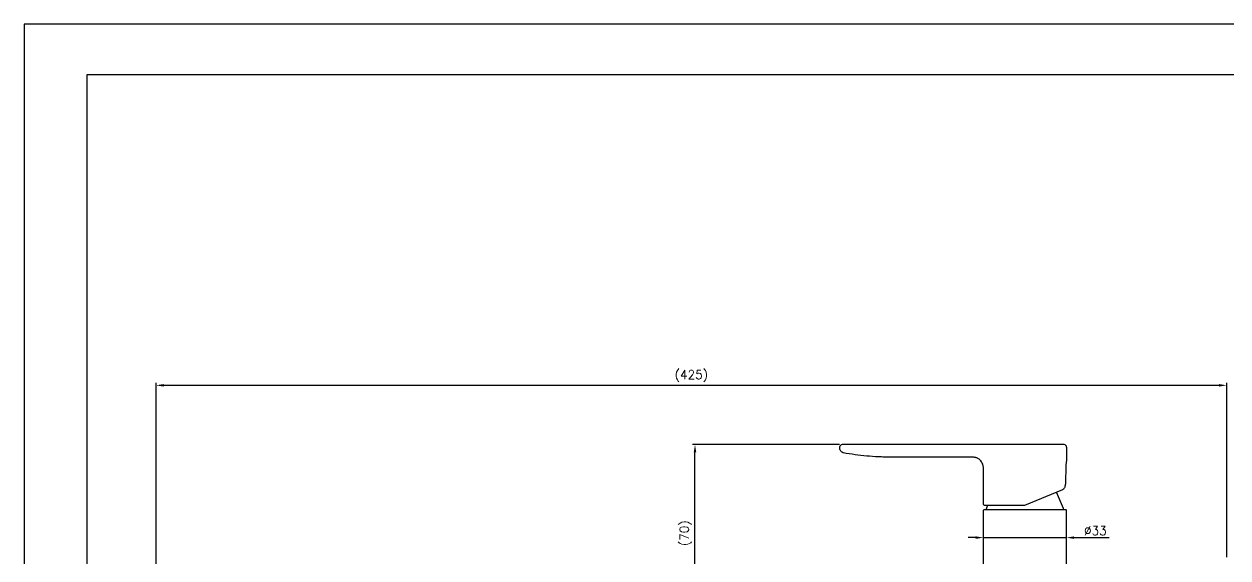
# Model space of a CAD drawing. Extents: x 26147 to 26988, y -4570 to -3976.
# Drawn here: x 26146.6 to 26624.1, y -4188 to -3976.2 of the extents above; entities that cross this region are included whole.
import ezdxf

# ---------------------------------------------------------------- set-up
doc = ezdxf.new("R2010")
doc.units = 0
doc.header["$LTSCALE"] = 7
doc.header["$MEASUREMENT"] = 0
doc.layers.get('0').update_dxf_attribs({"color": 2, "linetype": 'CONTINUOUS'})
for name, color, linetype in [('BODY_R3_211213SHAPE', 7, 'CONTINUOUS'), ('DIM', 2, 'CONTINUOUS'), ('DWG', 7, 'CONTINUOUS'), ('LEVER_R1_211203SHAPE', 7, 'CONTINUOUS'), ('TXT', 4, 'CONTINUOUS')]:
    doc.layers.add(name, color=color, linetype=linetype)
doc.styles.add('GHS', font='romans', dxfattribs={"bigfont": 'ghs'})

# ---------------------------------------------------------------- blocks, each defined once
blk = doc.blocks.new('BORDER')
for p, q in [((1, 1), (0, 1)), ((0, 1), (0, 0))]:
    blk.add_line(p, q)

msp = doc.modelspace()

# ---------------------------------------------------------------- linework, layer by layer
at = {"layer": 'BODY_R3_211213SHAPE', "color": 7, "linetype": 'Continuous'}
for p, q in [((26527.4, -4168.73), (26527.1, -4169.03)), ((26527.1, -4194.33), (26527.1, -4169.03)), ((26559.8, -4168.73), (26560.1, -4169.03)), ((26560.1, -4194.33), (26560.1, -4169.03))]:
    msp.add_line(p, q, dxfattribs=at)
at = {"layer": 'DIM', "ltscale": 0.6}
for p, q in [((26198.98, -4290.68), (26198.98, -4118.52)), ((26620.6, -4119.52), (26201.98, -4119.52)), ((26623.6, -4187.63), (26623.6, -4118.52)), ((26470.1, -4143.03), (26411.72, -4143.03)), ((26412.72, -4210.33), (26412.72, -4146.03)), ((26524.1, -4179.93), (26521.1, -4179.93)), ((26527.1, -4179.93), (26560.1, -4179.93)), ((26563.1, -4179.93), (26576.93, -4179.93))]:
    msp.add_line(p, q, dxfattribs=at)
for points in [[(26201.98, -4119.02), (26201.98, -4120.02), (26198.98, -4119.52)], [(26620.6, -4119.02), (26620.6, -4120.02), (26623.6, -4119.52)], [(26412.22, -4146.03), (26413.22, -4146.03), (26412.72, -4143.03)], [(26524.1, -4179.43), (26524.1, -4180.43), (26527.1, -4179.93)], [(26563.1, -4179.43), (26563.1, -4180.43), (26560.1, -4179.93)]]:
    msp.add_solid(points, dxfattribs=at)
at = {"layer": 'DWG'}
for p, q in [((26556.15, -4161.83), (26556.04, -4161.88)), ((26558.9, -4168.31), (26556.05, -4161.91)), ((26527.4, -4167.03), (26543.59, -4167.03)), ((26528.28, -4168.31), (26528.84, -4167.03)), ((26527.4, -4168.73), (26559.8, -4168.73))]:
    msp.add_line(p, q, dxfattribs=at)
for centre, start, end in [((26555.78, -4162.03), 24, 30.6838), ((26528.55, -4168.43), 156, 270), ((26558.63, -4168.43), 270, 24)]:
    msp.add_arc(centre, 0.3, start, end, dxfattribs=at)
at = {"layer": 'LEVER_R1_211203SHAPE', "color": 7, "linetype": 'Continuous'}
for p, q in [((26470.1, -4144.03), (26470.1, -4144.53)), ((26559.1, -4143.03), (26471.1, -4143.03)), ((26560.1, -4144.03), (26560.1, -4149.23)), ((26560.1, -4149.23), (26560.09, -4149.29)), ((26559.76, -4152.36), (26559.7, -4157.39)), ((26543.59, -4167.03), (26558.64, -4160.8))]:
    msp.add_line(p, q, dxfattribs=at)
for points in [[(26560.09, -4149.31), (26560.07, -4149.38), (26560.05, -4149.48), (26560.03, -4149.62), (26559.99, -4149.8), (26559.96, -4150.01), (26559.92, -4150.26), (26559.88, -4150.53), (26559.85, -4150.83), (26559.82, -4151.15), (26559.79, -4151.49), (26559.77, -4151.83), (26559.76, -4152.18), (26559.76, -4152.36)], [(26559.7, -4157.39), (26559.7, -4157.58), (26559.68, -4157.92), (26559.66, -4158.28), (26559.63, -4158.63), (26559.58, -4158.98), (26559.52, -4159.3), (26559.45, -4159.61), (26559.36, -4159.89), (26559.26, -4160.13), (26559.14, -4160.35), (26559.01, -4160.53), (26558.87, -4160.67), (26558.71, -4160.77), (26558.64, -4160.8)]]:
    msp.add_lwpolyline(points, dxfattribs=at)
for centre, radius, start, end in [((26471.1, -4144.03), 1, 89.9995, 179.9991), ((26559.1, -4144.03), 1, 359.9997, 90), ((26527.4, -4166.73), 0.3, 180, 270)]:
    msp.add_arc(centre, radius, start, end, dxfattribs=at)
for points, knots in [([(26471.57, -4146.31), (26471.49, -4146.29), (26471.31, -4146.23), (26470.97, -4146.01), (26470.59, -4145.63), (26470.28, -4145.18), (26470.13, -4144.8), (26470.1, -4144.62), (26470.1, -4144.53)], [0, 0, 0, 0, 0.10437, 0.225495, 0.499567, 0.773928, 0.895353, 1, 1, 1, 1]), ([(26527.1, -4166.73), (26527.1, -4166.07), (26527.1, -4164.74), (26527.1, -4162.74), (26527.1, -4160.75), (26527.1, -4158.75), (26527.1, -4157.09), (26527.1, -4155.76), (26527.1, -4154.76), (26527.1, -4153.93), (26527.1, -4153.26), (26527.09, -4152.77), (26527.1, -4152.27), (26527.08, -4151.77), (26527.01, -4151.27), (26526.82, -4150.64), (26526.45, -4149.88), (26525.8, -4149.12), (26525.12, -4148.62), (26524.52, -4148.33), (26524.05, -4148.17), (26523.56, -4148.07), (26523.06, -4148.03), (26522.56, -4148.04), (26522.06, -4148.03), (26521.57, -4148.03), (26520.9, -4148.03), (26520.02, -4148.03), (26518.85, -4148.03), (26517.1, -4148.03), (26514.86, -4148.03), (26512.19, -4148.03), (26509.55, -4148.03), (26506.89, -4148.03), (26503.54, -4148.03), (26500.29, -4148.03), (26497.16, -4148.03), (26494.83, -4148.03), (26492.49, -4148.03), (26490.16, -4148.04), (26487.82, -4147.99), (26484.71, -4147.87), (26480.83, -4147.59), (26476.18, -4147.06), (26473.11, -4146.58), (26471.57, -4146.31)], [0, 0, 0, 0, 0.027512, 0.055025, 0.082537, 0.110049, 0.137561, 0.151318, 0.165074, 0.178829, 0.185709, 0.192586, 0.199451, 0.206326, 0.213204, 0.220077, 0.23381, 0.247532, 0.261259, 0.268136, 0.275013, 0.281893, 0.288759, 0.295627, 0.302507, 0.309376, 0.316274, 0.329906, 0.345826, 0.364701, 0.402381, 0.438479, 0.475039, 0.511555, 0.548618, 0.613658, 0.645853, 0.678046, 0.71024, 0.742434, 0.774615, 0.806815, 0.871229, 0.935641, 1, 1, 1, 1])]:
    msp.add_open_spline(points, degree=3, knots=knots, dxfattribs=at)
at = {"layer": 'TXT'}
for p, q in [((26171.62, -3996.21), (26957.62, -3996.21)), ((26171.62, -4550.21), (26171.62, -3996.21))]:
    msp.add_line(p, q, dxfattribs=at)

# ---------------------------------------------------------------- block references
at = {"xscale": 841, "yscale": 594, "zscale": 841}
msp.add_blockref('BORDER', (26146.62, -4570.21), dxfattribs=at)

# ---------------------------------------------------------------- texts
at = {"layer": 'DIM', "ltscale": 0.6, "char_height": 3.5, "attachment_point": 5, "style": 'GHS'}
for s, insert in [('\\A1;(425)', (26411.29, -4115.85)), ('\\A1;%%C33', (26571.51, -4177.18))]:
    msp.add_mtext(s, dxfattribs=dict(at, insert=insert))
at = {"layer": 'DIM', "ltscale": 0.6, "insert": (26409.05, -4178.18), "char_height": 3.5, "attachment_point": 5, "rotation": 90, "style": 'GHS'}
msp.add_mtext('\\A1;(70)', dxfattribs=at)

doc.saveas('drawing.dxf')
